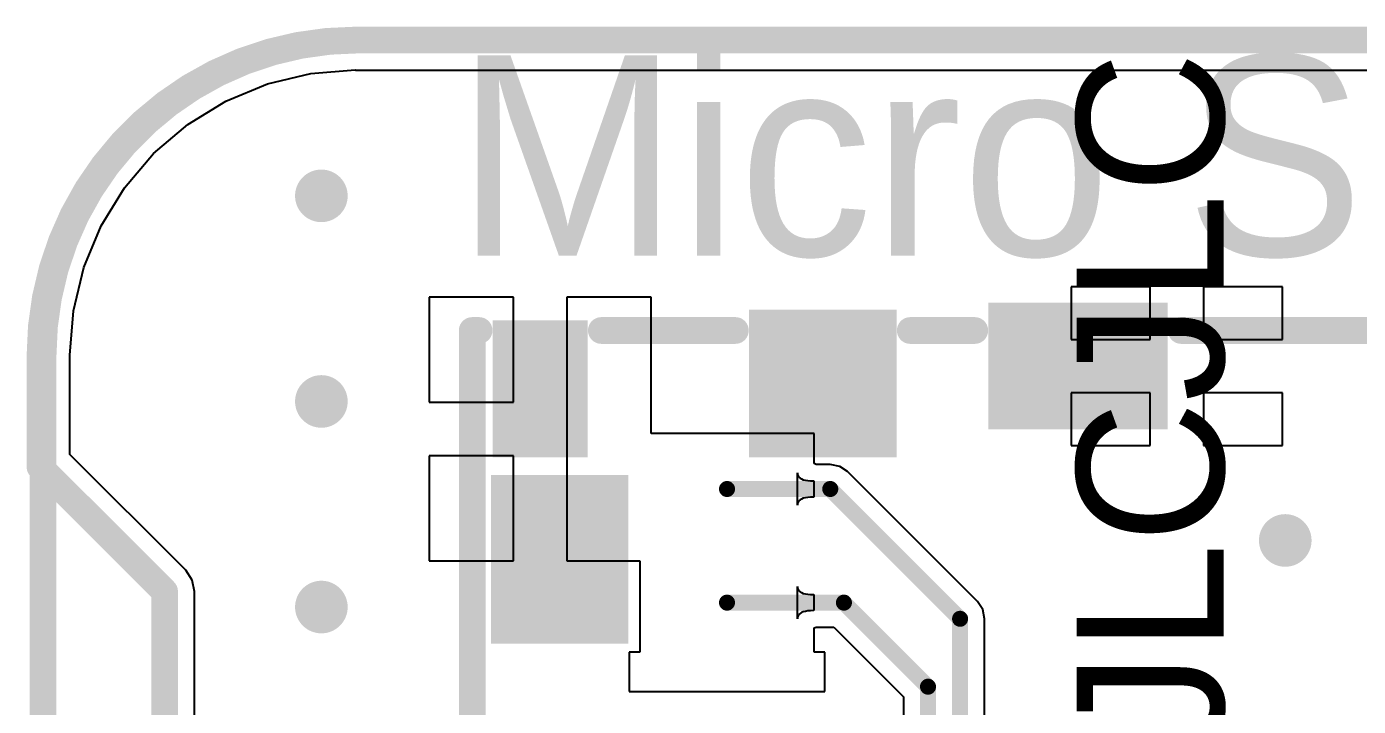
# Model space of a CAD drawing. Header units: millimetres. Extents: x 6.03 to 8.53, y 10.22 to 11.81.
# Drawn here: x 6.35 to 6.8482, y 11.5554 to 11.8098 of the extents above; entities that cross this region are included whole.
import ezdxf

# ---------------------------------------------------------------- set-up
doc = ezdxf.new("R2010")
doc.units = ezdxf.units.MM
doc.header["$MEASUREMENT"] = 0
for name, color, linetype in [('BottomLayer', 5, 'Continuous'), ('BottomOverlay', 54, 'Continuous'), ('KeepOutLayer', 6, 'Continuous'), ('MultiLayer', 9, 'Continuous'), ('TopLayer', 1, 'Continuous'), ('TopOverlay', 2, 'Continuous'), ('TopPaste', 8, 'Continuous'), ('TopSolder', 216, 'Continuous')]:
    doc.layers.add(name, color=color, linetype=linetype)

# ---------------------------------------------------------------- blocks, each defined once
blk = doc.blocks.new('CM4_2_B_4')
at = {"layer": 'BottomOverlay', "const_width": 0.01}
for points in [[(0.98425, 0.66929), (0.98425, -0.66871)], [(0.86614, -0.7874), (-1.06275, -0.7874)]]:
    blk.add_lwpolyline(points, dxfattribs=at)
blk.add_lwpolyline([(0.98425, -0.66929, -0.414214), (0.86614, -0.7874)], format="xyb", dxfattribs=at)
at = {"layer": 'BottomOverlay', "const_width": 0.005}
for points in [[(0.98175, -0.66871, 1), (0.98675, -0.66871, 1)], [(0.98175, -0.66929, 1), (0.98675, -0.66929, 1)], [(0.86364, -0.7874, 1), (0.86864, -0.7874, 1)], [(0.86364, -0.7874, 1), (0.86864, -0.7874, 1)]]:
    blk.add_lwpolyline(points, format="xyb", close=True, dxfattribs=at)
blk = doc.blocks.new('TF_SMD_TF_110_5')
at = {"layer": 'TopLayer'}
for points in [[(-0.23479, 0.19214), (-0.19148, 0.19214), (-0.23479, 0.21969), (-0.19148, 0.21969)], [(-0.17647, 0.17696), (-0.12136, 0.17696), (-0.17647, 0.22027), (-0.12136, 0.22027)], [(0.1218, 0.17696), (0.17691, 0.17696), (0.1218, 0.22027), (0.17691, 0.22027)], [(0.1915, 0.19214), (0.2348, 0.19214), (0.1915, 0.21969), (0.2348, 0.21969)], [(0.19155, 0.07656), (0.2388, 0.07656), (0.19155, 0.12381), (0.2388, 0.12381)], [(-0.24136, 0.00275), (-0.20199, 0.00275), (-0.24136, 0.0618), (-0.20199, 0.0618)], [(0.20199, -0.02481), (0.24136, -0.02481), (0.20199, 0.03424), (0.24136, 0.03424)], [(-0.19045, -0.16261), (-0.16092, -0.16261), (-0.19045, -0.10946), (-0.16092, -0.10946)], [(-0.14793, -0.16261), (-0.1184, -0.16261), (-0.14793, -0.10946), (-0.1184, -0.10946)], [(-0.10462, -0.16261), (-0.07509, -0.16261), (-0.10462, -0.10946), (-0.07509, -0.10946)], [(-0.06132, -0.16261), (-0.03179, -0.16261), (-0.06132, -0.10946), (-0.03179, -0.10946)], [(-0.01801, -0.16261), (0.01152, -0.16261), (-0.01801, -0.10946), (0.01152, -0.10946)], [(0.0253, -0.16261), (0.05483, -0.16261), (0.0253, -0.10946), (0.05483, -0.10946)], [(0.0686, -0.16261), (0.09813, -0.16261), (0.0686, -0.10946), (0.09813, -0.10946)], [(0.11191, -0.16261), (0.14144, -0.16261), (0.11191, -0.10946), (0.14144, -0.10946)], [(0.15128, -0.16261), (0.18081, -0.16261), (0.15128, -0.10946), (0.18081, -0.10946)], [(-0.2375, -0.23741), (-0.15876, -0.23741), (-0.2375, -0.17442), (-0.15876, -0.17442)], [(0.16015, -0.23741), (0.23888, -0.23741), (0.16015, -0.17442), (0.23888, -0.17442)]]:
    blk.add_solid(points, dxfattribs=at)
at = {"layer": 'TopOverlay', "const_width": 0.01}
for points in [[(-0.23, 0.22879), (-0.23, 0.23135)], [(0.235, 0.23135), (-0.23, 0.23135)], [(0.235, 0.22879), (0.235, 0.23135)], [(-0.23, 0.0709), (-0.23, 0.18304)], [(0.235, 0.13291), (0.235, 0.18304)], [(0.235, 0.04334), (0.235, 0.06746)], [(-0.23, -0.16865), (-0.23, -0.00635)], [(0.235, -0.16532), (0.235, -0.03391)], [(-0.155, -0.25365), (-0.14, -0.23865)], [(0.145, -0.23865), (-0.14, -0.23865)], [(0.16, -0.25365), (0.145, -0.23865)], [(-0.23, -0.25365), (-0.23, -0.24865)], [(0.235, -0.25365), (0.235, -0.24651)], [(-0.155, -0.25365), (-0.23, -0.25365)], [(0.235, -0.25365), (0.16, -0.25365)]]:
    blk.add_lwpolyline(points, dxfattribs=at)
at = {"layer": 'TopOverlay', "const_width": 0.005}
for points in [[(-0.2325, 0.23135, 1), (-0.2275, 0.23135, 1)], [(-0.2325, 0.23135, 1), (-0.2275, 0.23135, 1)], [(0.2325, 0.23135, 1), (0.2375, 0.23135, 1)], [(0.2325, 0.23135, 1), (0.2375, 0.23135, 1)], [(-0.2325, 0.22879, 1), (-0.2275, 0.22879, 1)], [(0.2325, 0.22879, 1), (0.2375, 0.22879, 1)], [(-0.2325, 0.18304, 1), (-0.2275, 0.18304, 1)], [(0.2325, 0.18304, 1), (0.2375, 0.18304, 1)], [(0.2325, 0.13291, 1), (0.2375, 0.13291, 1)], [(-0.2325, 0.0709, 1), (-0.2275, 0.0709, 1)], [(0.2325, 0.06746, 1), (0.2375, 0.06746, 1)], [(0.2325, 0.04334, 1), (0.2375, 0.04334, 1)], [(-0.2325, -0.00635, 1), (-0.2275, -0.00635, 1)], [(0.2325, -0.03391, 1), (0.2375, -0.03391, 1)], [(-0.2325, -0.16865, 1), (-0.2275, -0.16865, 1)], [(0.2325, -0.16532, 1), (0.2375, -0.16532, 1)], [(-0.1425, -0.23865, 1), (-0.1375, -0.23865, 1)], [(-0.1425, -0.23865, 1), (-0.1375, -0.23865, 1)], [(0.1425, -0.23865, 1), (0.1475, -0.23865, 1)], [(0.1425, -0.23865, 1), (0.1475, -0.23865, 1)], [(-0.2325, -0.24865, 1), (-0.2275, -0.24865, 1)], [(0.2325, -0.24651, 1), (0.2375, -0.24651, 1)], [(-0.2325, -0.25365, 1), (-0.2275, -0.25365, 1)], [(-0.2325, -0.25365, 1), (-0.2275, -0.25365, 1)], [(-0.1575, -0.25365, 1), (-0.1525, -0.25365, 1)], [(-0.1575, -0.25365, 1), (-0.1525, -0.25365, 1)], [(0.1575, -0.25365, 1), (0.1625, -0.25365, 1)], [(0.1575, -0.25365, 1), (0.1625, -0.25365, 1)], [(0.2325, -0.25365, 1), (0.2375, -0.25365, 1)], [(0.2325, -0.25365, 1), (0.2375, -0.25365, 1)]]:
    blk.add_lwpolyline(points, format="xyb", close=True, dxfattribs=at)
at = {"layer": 'TopPaste'}
for points in [[(-0.23479, 0.19214), (-0.19148, 0.19214), (-0.23479, 0.21969), (-0.19148, 0.21969)], [(-0.17647, 0.17696), (-0.12136, 0.17696), (-0.17647, 0.22027), (-0.12136, 0.22027)], [(0.1218, 0.17696), (0.17691, 0.17696), (0.1218, 0.22027), (0.17691, 0.22027)], [(0.1915, 0.19214), (0.2348, 0.19214), (0.1915, 0.21969), (0.2348, 0.21969)], [(0.19155, 0.07656), (0.2388, 0.07656), (0.19155, 0.12381), (0.2388, 0.12381)], [(-0.24136, 0.00275), (-0.20199, 0.00275), (-0.24136, 0.0618), (-0.20199, 0.0618)], [(0.20199, -0.02481), (0.24136, -0.02481), (0.20199, 0.03424), (0.24136, 0.03424)], [(-0.19045, -0.16261), (-0.16092, -0.16261), (-0.19045, -0.10946), (-0.16092, -0.10946)], [(-0.14793, -0.16261), (-0.1184, -0.16261), (-0.14793, -0.10946), (-0.1184, -0.10946)], [(-0.10462, -0.16261), (-0.07509, -0.16261), (-0.10462, -0.10946), (-0.07509, -0.10946)], [(-0.06132, -0.16261), (-0.03179, -0.16261), (-0.06132, -0.10946), (-0.03179, -0.10946)], [(-0.01801, -0.16261), (0.01152, -0.16261), (-0.01801, -0.10946), (0.01152, -0.10946)], [(0.0253, -0.16261), (0.05483, -0.16261), (0.0253, -0.10946), (0.05483, -0.10946)], [(0.0686, -0.16261), (0.09813, -0.16261), (0.0686, -0.10946), (0.09813, -0.10946)], [(0.11191, -0.16261), (0.14144, -0.16261), (0.11191, -0.10946), (0.14144, -0.10946)], [(0.15128, -0.16261), (0.18081, -0.16261), (0.15128, -0.10946), (0.18081, -0.10946)], [(-0.2375, -0.23741), (-0.15876, -0.23741), (-0.2375, -0.17442), (-0.15876, -0.17442)], [(0.16015, -0.23741), (0.23888, -0.23741), (0.16015, -0.17442), (0.23888, -0.17442)]]:
    blk.add_solid(points, dxfattribs=at)
at = {"layer": 'TopSolder'}
for points in [[(-0.18047, 0.17296), (-0.11736, 0.17296), (-0.18047, 0.22427), (-0.11736, 0.22427)], [(0.1178, 0.17296), (0.18091, 0.17296), (0.1178, 0.22427), (0.18091, 0.22427)], [(-0.23879, 0.18814), (-0.18748, 0.18814), (-0.23879, 0.22369), (-0.18748, 0.22369)], [(0.1875, 0.18814), (0.2388, 0.18814), (0.1875, 0.22369), (0.2388, 0.22369)], [(0.18755, 0.07256), (0.2428, 0.07256), (0.18755, 0.12781), (0.2428, 0.12781)], [(-0.24536, -0.00125), (-0.19799, -0.00125), (-0.24536, 0.0658), (-0.19799, 0.0658)], [(0.19799, -0.02881), (0.24536, -0.02881), (0.19799, 0.03824), (0.24536, 0.03824)], [(-0.19445, -0.16661), (-0.15692, -0.16661), (-0.19445, -0.10546), (-0.15692, -0.10546)], [(-0.15193, -0.16661), (-0.1144, -0.16661), (-0.15193, -0.10546), (-0.1144, -0.10546)], [(-0.10862, -0.16661), (-0.07109, -0.16661), (-0.10862, -0.10546), (-0.07109, -0.10546)], [(-0.06532, -0.16661), (-0.02779, -0.16661), (-0.06532, -0.10546), (-0.02779, -0.10546)], [(-0.02201, -0.16661), (0.01552, -0.16661), (-0.02201, -0.10546), (0.01552, -0.10546)], [(0.0213, -0.16661), (0.05883, -0.16661), (0.0213, -0.10546), (0.05883, -0.10546)], [(0.0646, -0.16661), (0.10213, -0.16661), (0.0646, -0.10546), (0.10213, -0.10546)], [(0.10791, -0.16661), (0.14544, -0.16661), (0.10791, -0.10546), (0.14544, -0.10546)], [(0.14728, -0.16661), (0.18481, -0.16661), (0.14728, -0.10546), (0.18481, -0.10546)], [(-0.24149, -0.24141), (-0.15476, -0.24141), (-0.24149, -0.17042), (-0.15476, -0.17042)], [(0.15615, -0.24141), (0.24288, -0.24141), (0.15615, -0.17042), (0.24288, -0.17042)]]:
    blk.add_solid(points, dxfattribs=at)

msp = doc.modelspace()

# ---------------------------------------------------------------- linework, layer by layer
at = {"layer": 'BottomLayer'}
for p, q in [((6.44002, 11.78836), (6.45634, 11.79228)), ((6.45634, 11.79228), (6.47291, 11.79358)), ((6.47291, 11.79358), (6.47307, 11.79355)), ((6.47307, 11.79355), (7.37977, 11.79355)), ((6.42452, 11.78194), (6.44002, 11.78836)), ((6.41021, 11.77317), (6.42452, 11.78194)), ((6.39745, 11.76227), (6.41021, 11.77317)), ((6.38655, 11.74951), (6.39745, 11.76227)), ((6.37779, 11.7352), (6.38655, 11.74951)), ((6.37136, 11.7197), (6.37779, 11.7352)), ((6.36745, 11.70338), (6.37136, 11.7197)), ((6.36614, 11.68682), (6.36745, 11.70338)), ((6.36618, 11.68665), (6.36614, 11.68682)), ((6.36618, 11.64968), (6.36618, 11.68665)), ((6.40951, 11.60636), (6.36618, 11.64968)), ((6.41194, 11.60272), (6.40951, 11.60636)), ((6.41279, 11.59843), (6.41194, 11.60272)), ((6.41279, 11.59842), (6.41279, 11.59843)), ((6.41279, 11.32284), (6.41279, 11.59842))]:
    msp.add_line(p, q, dxfattribs=at)
at = {"layer": 'BottomLayer', "const_width": 0.00984}
for points in [[(6.45531, 11.74646, 1), (6.46516, 11.74646, 1)], [(6.45531, 11.66953, 1), (6.46516, 11.66953, 1)], [(6.81594, 11.61752, 1), (6.82579, 11.61752, 1)], [(6.45531, 11.5926, 1), (6.46516, 11.5926, 1)], [(6.53681, 11.5926, 1), (6.54665, 11.5926, 1)]]:
    msp.add_lwpolyline(points, format="xyb", close=True, dxfattribs=at)
at = {"layer": 'KeepOutLayer', "const_width": 0.01}
msp.add_lwpolyline([(6.35496, 11.68665, -0.414214), (6.47307, 11.80476)], format="xyb", dxfattribs=at)
for points in [[(6.47307, 11.80476), (8.40272, 11.80476)], [(6.35496, 11.64504), (6.35496, 11.68665)], [(6.35496, 11.64504), (6.40157, 11.59843)], [(6.40157, 11.32283), (6.40157, 11.59843)]]:
    msp.add_lwpolyline(points, dxfattribs=at)
at = {"layer": 'KeepOutLayer', "const_width": 0.005}
for points in [[(6.47057, 11.80476, 1), (6.47557, 11.80476, 1)], [(6.47057, 11.80476, 1), (6.47557, 11.80476, 1)], [(6.35246, 11.68665, 1), (6.35746, 11.68665, 1)], [(6.35246, 11.68665, 1), (6.35746, 11.68665, 1)], [(6.35246, 11.64504, 1), (6.35746, 11.64504, 1)], [(6.35246, 11.64504, 1), (6.35746, 11.64504, 1)], [(6.39907, 11.59843, 1), (6.40407, 11.59843, 1)], [(6.39907, 11.59843, 1), (6.40407, 11.59843, 1)]]:
    msp.add_lwpolyline(points, format="xyb", close=True, dxfattribs=at)
at = {"layer": 'MultiLayer', "const_width": 0.00984}
for points in [[(6.45531, 11.74646, 1), (6.46516, 11.74646, 1)], [(6.45531, 11.66953, 1), (6.46516, 11.66953, 1)], [(6.81594, 11.61752, 1), (6.82579, 11.61752, 1)], [(6.45531, 11.5926, 1), (6.46516, 11.5926, 1)], [(6.53681, 11.5926, 1), (6.54665, 11.5926, 1)]]:
    msp.add_lwpolyline(points, format="xyb", close=True, dxfattribs=at)
at = {"layer": 'TopLayer'}
for p, q in [((6.44002, 11.78836), (6.45634, 11.79228)), ((6.45634, 11.79228), (6.47291, 11.79358)), ((6.47291, 11.79358), (6.47307, 11.79355)), ((6.47307, 11.79355), (7.37977, 11.79355)), ((6.42452, 11.78194), (6.44002, 11.78836)), ((6.41021, 11.77317), (6.42452, 11.78194)), ((6.39745, 11.76227), (6.41021, 11.77317)), ((6.38655, 11.74951), (6.39745, 11.76227)), ((6.37779, 11.7352), (6.38655, 11.74951)), ((6.37136, 11.7197), (6.37779, 11.7352)), ((6.36745, 11.70338), (6.37136, 11.7197)), ((6.77031, 11.71244), (6.74078, 11.71244)), ((6.74078, 11.71244), (6.74078, 11.69276)), ((6.77031, 11.69276), (6.77031, 11.71244)), ((6.81984, 11.71244), (6.79031, 11.71244)), ((6.79031, 11.71244), (6.79031, 11.69276)), ((6.81984, 11.69276), (6.81984, 11.71244)), ((6.53212, 11.70858), (6.50062, 11.70858)), ((6.50062, 11.70858), (6.50062, 11.66921)), ((6.53212, 11.66921), (6.53212, 11.70858)), ((6.58361, 11.70858), (6.55212, 11.70858)), ((6.55212, 11.70858), (6.55212, 11.65921)), ((6.58361, 11.65753), (6.58361, 11.70858)), ((6.36614, 11.68682), (6.36745, 11.70338)), ((6.74078, 11.69276), (6.77031, 11.69276)), ((6.79031, 11.69276), (6.81984, 11.69276)), ((6.36618, 11.68665), (6.36614, 11.68682)), ((6.36618, 11.64968), (6.36618, 11.68665)), ((6.50062, 11.66921), (6.53212, 11.66921)), ((6.77031, 11.67276), (6.74078, 11.67276)), ((6.74078, 11.67276), (6.74078, 11.65307)), ((6.77031, 11.65307), (6.77031, 11.67276)), ((6.81984, 11.67276), (6.79031, 11.67276)), ((6.79031, 11.67276), (6.79031, 11.65307)), ((6.81984, 11.65307), (6.81984, 11.67276)), ((6.55212, 11.65921), (6.55212, 11.60984)), ((6.64457, 11.65753), (6.58361, 11.65753)), ((6.64457, 11.64626), (6.64457, 11.65753)), ((6.40951, 11.60636), (6.36618, 11.64968)), ((6.74078, 11.65307), (6.77031, 11.65307)), ((6.79031, 11.65307), (6.81984, 11.65307)), ((6.53212, 11.64921), (6.50062, 11.64921)), ((6.50062, 11.64921), (6.50062, 11.60984)), ((6.53212, 11.60984), (6.53212, 11.64921)), ((6.64462, 11.64626), (6.64457, 11.64626)), ((6.64533, 11.64594), (6.64462, 11.64626)), ((6.65063, 11.64594), (6.64533, 11.64594)), ((6.65415, 11.64525), (6.65063, 11.64594)), ((6.65712, 11.64326), (6.65415, 11.64525)), ((6.63833, 11.63077), (6.63833, 11.64277)), ((6.63833, 11.64277), (6.63839, 11.6422)), ((6.63839, 11.6422), (6.63858, 11.64169)), ((6.63858, 11.64169), (6.63888, 11.64124)), ((6.63888, 11.64124), (6.63931, 11.64085)), ((6.63931, 11.64085), (6.63986, 11.64052)), ((6.63986, 11.64052), (6.64053, 11.64025)), ((6.64053, 11.64025), (6.64133, 11.64004)), ((6.64133, 11.64004), (6.64225, 11.63989)), ((6.64225, 11.63989), (6.64329, 11.6398)), ((6.64329, 11.6398), (6.64445, 11.63977)), ((6.64445, 11.63977), (6.64445, 11.63377)), ((6.70569, 11.59469), (6.65712, 11.64326)), ((6.63839, 11.63134), (6.63833, 11.63077)), ((6.63858, 11.63185), (6.63839, 11.63134)), ((6.63888, 11.6323), (6.63858, 11.63185)), ((6.63931, 11.63269), (6.63888, 11.6323)), ((6.63986, 11.63302), (6.63931, 11.63269)), ((6.64053, 11.63329), (6.63986, 11.63302)), ((6.64133, 11.6335), (6.64053, 11.63329)), ((6.64225, 11.63365), (6.64133, 11.6335)), ((6.64329, 11.63374), (6.64225, 11.63365)), ((6.64445, 11.63377), (6.64329, 11.63374)), ((6.50062, 11.60984), (6.53212, 11.60984)), ((6.55212, 11.60984), (6.57942, 11.60984)), ((6.57942, 11.60984), (6.57942, 11.5757)), ((6.41194, 11.60272), (6.40951, 11.60636)), ((6.41279, 11.59843), (6.41194, 11.60272)), ((6.63833, 11.58825), (6.63833, 11.60025)), ((6.63833, 11.60025), (6.63839, 11.59968)), ((6.63839, 11.59968), (6.63858, 11.59917)), ((6.41279, 11.59842), (6.41279, 11.59843)), ((6.41279, 11.32284), (6.41279, 11.59842)), ((6.63858, 11.59917), (6.63888, 11.59872)), ((6.63888, 11.59872), (6.63931, 11.59833)), ((6.63931, 11.59833), (6.63986, 11.598)), ((6.63986, 11.598), (6.64053, 11.59773)), ((6.64053, 11.59773), (6.64133, 11.59752)), ((6.64133, 11.59752), (6.64225, 11.59737)), ((6.64225, 11.59737), (6.64329, 11.59728)), ((6.64329, 11.59728), (6.64445, 11.59725)), ((6.64445, 11.59725), (6.64445, 11.59125)), ((6.70767, 11.59172), (6.70569, 11.59469)), ((6.63888, 11.58978), (6.63858, 11.58933)), ((6.63931, 11.59017), (6.63888, 11.58978)), ((6.63986, 11.5905), (6.63931, 11.59017)), ((6.64053, 11.59077), (6.63986, 11.5905)), ((6.64133, 11.59098), (6.64053, 11.59077)), ((6.64225, 11.59113), (6.64133, 11.59098)), ((6.64329, 11.59122), (6.64225, 11.59113)), ((6.64445, 11.59125), (6.64329, 11.59122)), ((6.70837, 11.5882), (6.70767, 11.59172)), ((6.63839, 11.58882), (6.63833, 11.58825)), ((6.63858, 11.58933), (6.63839, 11.58882)), ((6.64457, 11.58475), (6.64462, 11.58476)), ((6.64457, 11.5757), (6.64457, 11.58475)), ((6.64462, 11.58476), (6.64533, 11.58507)), ((6.64533, 11.58507), (6.65195, 11.58507)), ((6.65195, 11.58507), (6.67802, 11.559)), ((6.70837, 11.47956), (6.70837, 11.5882)), ((6.57942, 11.5757), (6.57542, 11.5757)), ((6.57542, 11.5757), (6.57542, 11.56094)), ((6.64857, 11.5757), (6.64457, 11.5757)), ((6.64857, 11.56094), (6.64857, 11.5757)), ((6.57542, 11.56094), (6.64857, 11.56094)), ((6.67802, 11.559), (6.67802, 11.49878))]:
    msp.add_line(p, q, dxfattribs=at)
for points, const_width in [([(6.45531, 11.74646, 1), (6.46516, 11.74646, 1)], 0.00984), ([(6.45531, 11.66953, 1), (6.46516, 11.66953, 1)], 0.00984), ([(6.6105, 11.63677, 1), (6.6135, 11.63677, 1)], 0.003), ([(6.64913, 11.63677, 1), (6.65213, 11.63677, 1)], 0.003), ([(6.64913, 11.63677, 1), (6.65213, 11.63677, 1)], 0.003), ([(6.81594, 11.61752, 1), (6.82579, 11.61752, 1)], 0.00984), ([(6.45531, 11.5926, 1), (6.46516, 11.5926, 1)], 0.00984), ([(6.53681, 11.5926, 1), (6.54665, 11.5926, 1)], 0.00984), ([(6.6105, 11.59425, 1), (6.6135, 11.59425, 1)], 0.003), ([(6.65425, 11.59425, 1), (6.65725, 11.59425, 1)], 0.003), ([(6.65425, 11.59425, 1), (6.65725, 11.59425, 1)], 0.003), ([(6.6977, 11.5882, 1), (6.7007, 11.5882, 1)], 0.003), ([(6.6977, 11.5882, 1), (6.7007, 11.5882, 1)], 0.003), ([(6.6857, 11.5628, 1), (6.6887, 11.5628, 1)], 0.003), ([(6.6857, 11.5628, 1), (6.6887, 11.5628, 1)], 0.003)]:
    msp.add_lwpolyline(points, format="xyb", close=True, dxfattribs=dict(at, const_width=const_width))
at = {"layer": 'TopLayer', "const_width": 0.006}
for points in [[(6.612, 11.63677), (6.65063, 11.63677)], [(6.65063, 11.63677), (6.6992, 11.5882)], [(6.612, 11.59425), (6.65575, 11.59425)], [(6.65575, 11.59425), (6.6872, 11.5628)], [(6.6992, 11.25506), (6.6992, 11.5882)], [(6.6872, 11.26003), (6.6872, 11.5628)]]:
    msp.add_lwpolyline(points, dxfattribs=at)

# ---------------------------------------------------------------- block references
for name, p, rotation in [('CM4_2_B_4', (7.34037, 11.01738), 180), ('TF_SMD_TF_110_5', (6.74803, 11.46108), 90)]:
    msp.add_blockref(name, p, dxfattribs=dict(rotation=rotation))

# ---------------------------------------------------------------- texts
at = {"layer": 'TopOverlay'}
for s, height, rotation, p in [('Micro SD Card', 0.075, 360, (6.51047, 11.72402)), ('JLCJLCJLCJLC', 0.055, 90, (6.79785, 11.27721))]:
    msp.add_text(s, height=height, rotation=rotation, dxfattribs=at).set_placement(p)

doc.saveas('drawing.dxf')
